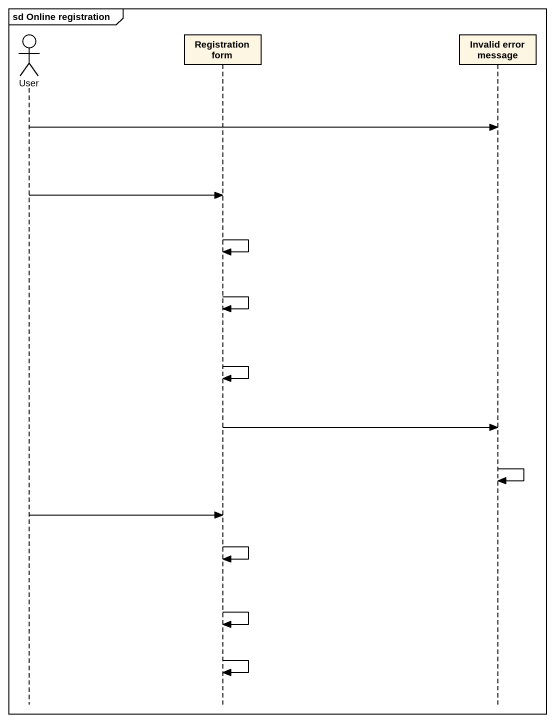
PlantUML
@startuml
mainframe sd Online registration
hide footbox
actor User
participant "Registration form" as Registration_form
participant "Invalid error message" as Invalid_error_message

User -> Invalid_error_message
User -> Registration_form
Registration_form -> Registration_form
Registration_form -> Registration_form
Registration_form -> Registration_form
Registration_form -> Invalid_error_message
Invalid_error_message -> Invalid_error_message
User -> Registration_form
Registration_form -> Registration_form
Registration_form -> Registration_form
Registration_form -> Registration_form
@enduml
